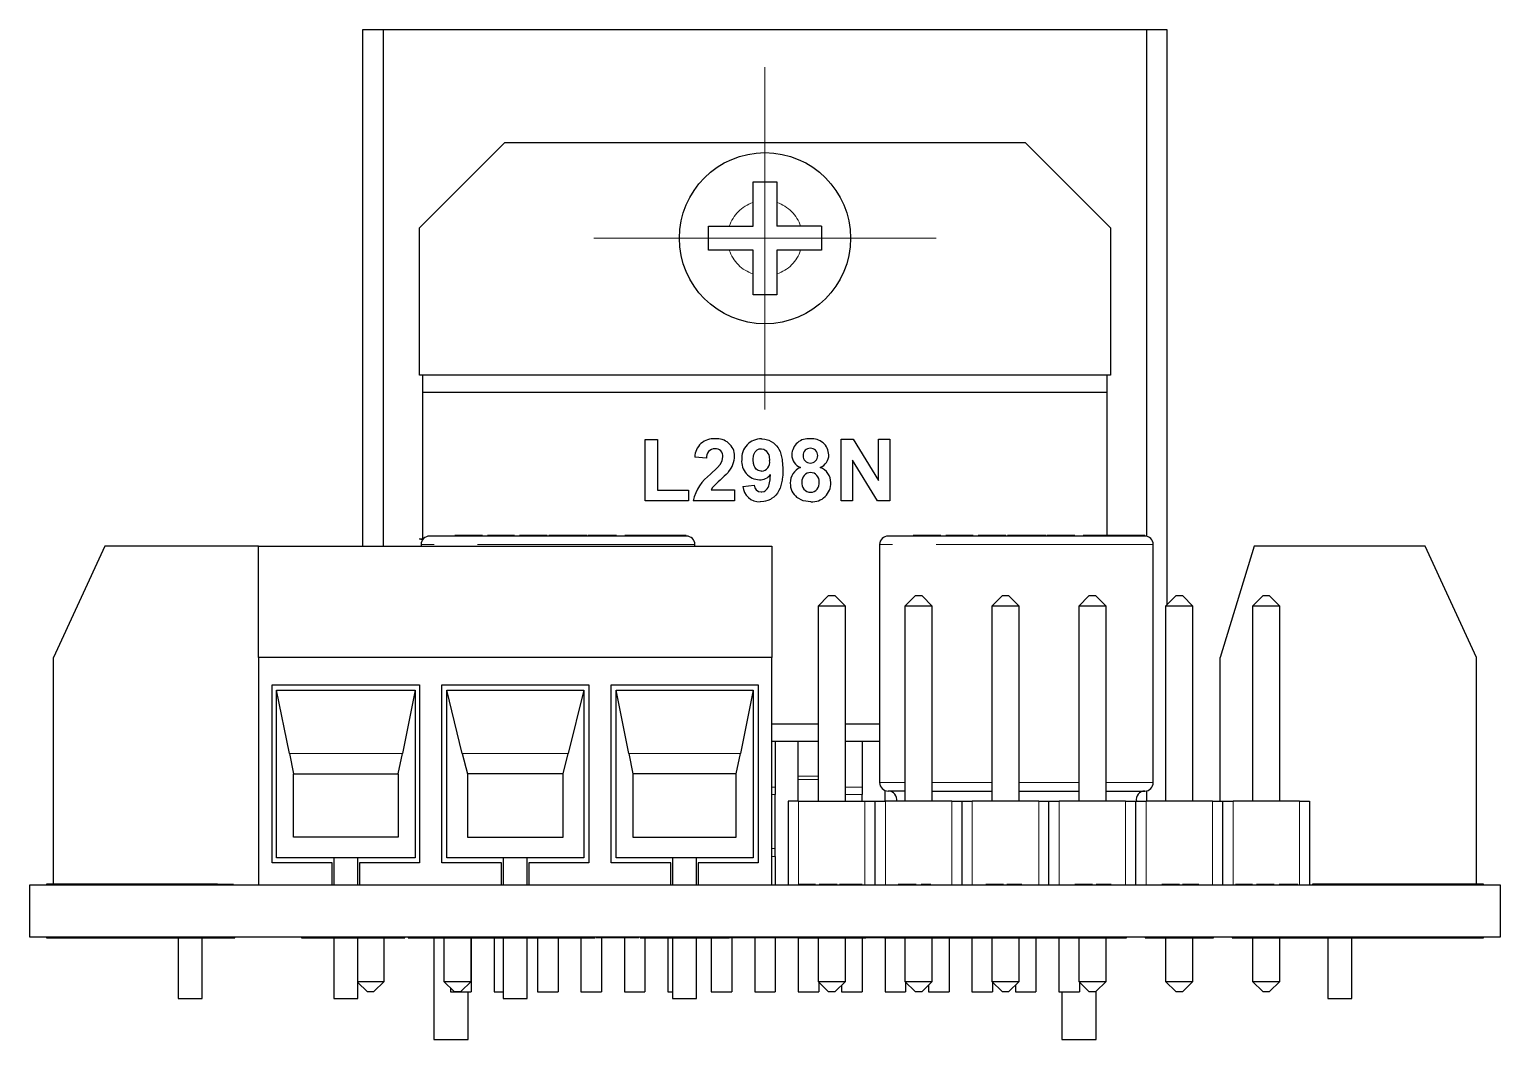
# Model space of a CAD drawing. Header units: millimetres. Extents: x 8.5 to 21.2, y 4.9 to 15.7.
# Drawn here: x 8.463 to 12.763, y 4.879 to 7.83 of the extents above; entities that cross this region are included whole.
import ezdxf

# ---------------------------------------------------------------- set-up
doc = ezdxf.new("R2010")
doc.units = ezdxf.units.MM
doc.linetypes.add('PHANTOM', pattern=[1.27, 0.635, -0.127, 0.127, -0.127, 0.127, -0.127])

# ---------------------------------------------------------------- blocks, each defined once
blk = doc.blocks.new('SW_CENTERMARKSYMBOL_0')
at = {"color": 0, "linetype": 'Continuous', "lineweight": 18}
for p, q in [((0, 0.25), (0, 0.5)), ((0, 0), (0, 0.25)), ((-0.25, 0), (-0.5, 0)), ((0, 0), (-0.25, 0)), ((0, 0), (0, -0.25)), ((0, 0), (0.25, 0)), ((0.25, 0), (0.5, 0)), ((0, -0.25), (0, -0.5))]:
    blk.add_line(p, q, dxfattribs=at)

msp = doc.modelspace()

# ---------------------------------------------------------------- linework, layer by layer
at = {"color": 7, "linetype": 'Continuous', "lineweight": 25}
for p, q in [((9.4379, 6.3201), (9.4379, 7.8301)), ((9.4379, 7.8301), (9.4979, 7.8301)), ((9.4979, 6.3201), (9.4979, 7.8301)), ((9.4979, 7.8301), (11.7279, 7.8301)), ((11.7279, 7.8301), (11.7279, 6.3496)), ((11.7279, 7.8301), (11.7879, 7.8301)), ((11.7879, 7.8301), (11.7879, 6.1491)), ((9.8529, 7.5001), (9.6029, 7.2501)), ((9.8529, 7.5001), (11.3729, 7.5001)), ((11.6229, 7.2501), (11.3729, 7.5001)), ((10.5779, 7.3851), (10.6479, 7.3851)), ((10.5779, 7.3244), (10.5779, 7.3851)), ((10.6479, 7.3851), (10.6479, 7.3244)), ((10.5779, 7.2551), (10.5779, 7.3244)), ((10.6479, 7.3244), (10.6479, 7.2551)), ((9.6029, 6.8201), (9.6029, 7.2501)), ((10.4479, 7.2551), (10.5086, 7.2551)), ((10.4479, 7.1851), (10.4479, 7.2551)), ((10.5086, 7.2551), (10.5779, 7.2551)), ((10.7172, 7.2551), (10.6479, 7.2551)), ((10.7779, 7.2551), (10.7172, 7.2551)), ((10.7779, 7.2551), (10.7779, 7.1851)), ((11.6229, 7.2501), (11.6229, 6.8201)), ((10.5086, 7.1851), (10.4479, 7.1851)), ((10.5779, 7.1851), (10.5086, 7.1851)), ((10.5779, 7.1158), (10.5779, 7.1851)), ((10.7172, 7.1851), (10.6479, 7.1851)), ((10.6479, 7.1851), (10.6479, 7.1158)), ((10.7779, 7.1851), (10.7172, 7.1851)), ((10.5779, 7.0551), (10.5779, 7.1158)), ((10.6479, 7.1158), (10.6479, 7.0551)), ((10.6479, 7.0551), (10.5779, 7.0551)), ((9.6129, 6.8201), (9.6029, 6.8201)), ((11.6129, 6.8201), (9.6129, 6.8201)), ((9.6129, 6.7701), (9.6129, 6.8201)), ((11.6129, 6.7701), (11.6129, 6.8201)), ((11.6229, 6.8201), (11.6129, 6.8201)), ((9.6129, 6.3415), (9.6129, 6.7701)), ((9.6129, 6.7701), (11.6129, 6.7701)), ((11.6129, 6.3521), (11.6129, 6.7701)), ((10.2627, 6.6318), (10.2991, 6.6318)), ((10.2627, 6.4533), (10.2627, 6.6318)), ((10.2991, 6.6318), (10.2991, 6.4837)), ((10.8351, 6.4533), (10.8351, 6.6333)), ((10.8351, 6.6333), (10.8703, 6.6333)), ((10.8703, 6.6333), (10.9443, 6.5126)), ((10.9443, 6.6333), (10.9779, 6.6333)), ((10.9443, 6.5126), (10.9443, 6.6333)), ((10.9779, 6.6333), (10.9779, 6.4533)), ((10.4419, 6.5772), (10.4074, 6.5806)), ((10.9415, 6.4533), (10.8687, 6.5714)), ((10.8687, 6.5714), (10.8687, 6.4533)), ((10.5482, 6.4951), (10.5815, 6.4988)), ((10.3895, 6.4533), (10.2627, 6.4533)), ((10.2991, 6.4837), (10.3895, 6.4837)), ((10.3895, 6.4837), (10.3895, 6.4533)), ((10.5242, 6.4533), (10.4033, 6.4533)), ((10.4557, 6.4854), (10.5242, 6.4854)), ((10.5242, 6.4854), (10.5242, 6.4533)), ((10.8687, 6.4533), (10.8351, 6.4533)), ((10.9779, 6.4533), (10.9415, 6.4533)), ((9.6129, 6.3376), (9.6029, 6.3415)), ((9.6029, 6.3415), (9.6129, 6.3415)), ((9.6079, 6.3251), (9.6079, 6.3201)), ((10.2029, 6.3501), (9.6329, 6.3501)), ((9.7868, 6.3521), (9.7062, 6.3521)), ((9.8408, 6.3521), (9.8014, 6.3521)), ((9.8811, 6.3521), (9.8408, 6.3521)), ((9.9353, 6.3521), (9.8957, 6.3521)), ((9.9679, 6.3521), (9.9353, 6.3521)), ((9.9765, 6.3521), (9.9679, 6.3521)), ((10.0244, 6.3521), (9.9815, 6.3521)), ((10.0504, 6.3521), (10.0244, 6.3521)), ((10.0933, 6.3521), (10.0504, 6.3521)), ((10.1205, 6.3521), (10.0963, 6.3521)), ((10.1707, 6.3521), (10.1205, 6.3521)), ((10.1787, 6.3521), (10.1707, 6.3521)), ((10.2029, 6.3521), (10.2029, 6.3501)), ((10.3829, 6.3521), (10.2029, 6.3521)), ((10.3829, 6.3501), (10.2029, 6.3501)), ((10.3829, 6.3501), (10.3829, 6.3521)), ((10.4079, 6.3201), (10.4079, 6.3251)), ((10.9479, 6.3251), (10.9479, 5.6301)), ((11.5429, 6.3501), (10.9729, 6.3501)), ((11.1268, 6.3521), (11.0462, 6.3521)), ((11.1808, 6.3521), (11.1414, 6.3521)), ((11.2211, 6.3521), (11.1808, 6.3521)), ((11.2753, 6.3521), (11.2357, 6.3521)), ((11.3079, 6.3521), (11.2753, 6.3521)), ((11.3165, 6.3521), (11.3079, 6.3521)), ((11.3644, 6.3521), (11.3215, 6.3521)), ((11.3904, 6.3521), (11.3644, 6.3521)), ((11.4333, 6.3521), (11.3904, 6.3521)), ((11.4605, 6.3521), (11.4363, 6.3521)), ((11.5107, 6.3521), (11.4605, 6.3521)), ((11.5187, 6.3521), (11.5107, 6.3521)), ((11.5429, 6.3521), (11.5429, 6.3501)), ((11.7229, 6.3521), (11.5429, 6.3521)), ((11.7229, 6.3501), (11.5429, 6.3501)), ((11.7229, 6.3501), (11.7229, 6.3521)), ((11.7479, 5.6301), (11.7479, 6.3251)), ((8.6829, 6.3201), (8.5329, 5.9951)), ((9.1329, 6.3201), (8.6829, 6.3201)), ((9.1329, 5.9951), (9.1329, 6.3201)), ((9.1329, 6.3201), (10.6329, 6.3201)), ((10.6329, 6.3201), (10.6329, 5.9951)), ((12.0429, 6.3201), (11.9429, 5.9951)), ((12.5429, 6.3201), (12.0429, 6.3201)), ((12.6929, 5.9951), (12.5429, 6.3201)), ((10.7979, 6.1751), (10.7679, 6.1451)), ((10.8179, 6.1751), (10.7979, 6.1751)), ((10.8479, 6.1451), (10.8179, 6.1751)), ((11.0519, 6.1751), (11.0219, 6.1451)), ((11.0719, 6.1751), (11.0519, 6.1751)), ((11.1019, 6.1451), (11.0719, 6.1751)), ((11.3059, 6.1751), (11.2759, 6.1451)), ((11.3259, 6.1751), (11.3059, 6.1751)), ((11.3559, 6.1451), (11.3259, 6.1751)), ((11.5599, 6.1751), (11.5299, 6.1451)), ((11.5799, 6.1751), (11.5599, 6.1751)), ((11.6099, 6.1451), (11.5799, 6.1751)), ((11.8139, 6.1751), (11.7839, 6.1451)), ((11.8339, 6.1751), (11.8139, 6.1751)), ((11.8639, 6.1451), (11.8339, 6.1751)), ((12.0679, 6.1751), (12.0379, 6.1451)), ((12.0879, 6.1751), (12.0679, 6.1751)), ((12.1179, 6.1451), (12.0879, 6.1751)), ((10.7679, 6.1451), (10.7679, 5.5751)), ((10.8479, 6.1451), (10.7679, 6.1451)), ((10.8479, 5.5751), (10.8479, 6.1451)), ((11.0219, 6.1451), (11.0219, 5.5751)), ((11.1019, 6.1451), (11.0219, 6.1451)), ((11.1019, 5.5751), (11.1019, 6.1451)), ((11.2759, 6.1451), (11.2759, 5.5751)), ((11.3559, 6.1451), (11.2759, 6.1451)), ((11.3559, 5.5751), (11.3559, 6.1451)), ((11.5299, 6.1451), (11.5299, 5.5751)), ((11.6099, 6.1451), (11.5299, 6.1451)), ((11.6099, 5.5751), (11.6099, 6.1451)), ((11.7839, 6.1451), (11.7839, 5.5751)), ((11.8639, 6.1451), (11.7839, 6.1451)), ((11.8639, 5.5751), (11.8639, 6.1451)), ((12.0379, 6.1451), (12.0379, 5.5751)), ((12.1179, 6.1451), (12.0379, 6.1451)), ((12.1179, 5.5751), (12.1179, 6.1451)), ((8.5329, 5.3331), (8.5329, 5.9951)), ((9.1329, 5.9951), (9.1329, 5.3301)), ((10.6329, 5.9951), (9.1329, 5.9951)), ((10.6329, 5.3301), (10.6329, 5.9951)), ((11.9429, 5.5751), (11.9429, 5.9951)), ((12.6929, 5.3331), (12.6929, 5.9951)), ((9.1729, 5.9151), (9.6029, 5.9151)), ((9.1729, 5.3951), (9.1729, 5.9151)), ((9.2228, 5.7151), (9.1853, 5.9001)), ((9.1853, 5.9001), (9.5905, 5.9001)), ((9.1853, 5.4101), (9.1853, 5.9001)), ((9.5905, 5.9001), (9.553, 5.7151)), ((9.5905, 5.9001), (9.5905, 5.4101)), ((9.6029, 5.9151), (9.6029, 5.3951)), ((9.6679, 5.9151), (10.0979, 5.9151)), ((9.6679, 5.3951), (9.6679, 5.9151)), ((9.7282, 5.7151), (9.6829, 5.9001)), ((9.6829, 5.9001), (10.0829, 5.9001)), ((9.6829, 5.4101), (9.6829, 5.9001)), ((10.0829, 5.9001), (10.0376, 5.7151)), ((10.0829, 5.9001), (10.0829, 5.4101)), ((10.0979, 5.9151), (10.0979, 5.3951)), ((10.1629, 5.9151), (10.5929, 5.9151)), ((10.1629, 5.3951), (10.1629, 5.9151)), ((10.2149, 5.7151), (10.1779, 5.9001)), ((10.1779, 5.9001), (10.5779, 5.9001)), ((10.1779, 5.4101), (10.1779, 5.9001)), ((10.5779, 5.9001), (10.5409, 5.7151)), ((10.5779, 5.9001), (10.5779, 5.4101)), ((10.5929, 5.9151), (10.5929, 5.3951)), ((10.7679, 5.8001), (10.6329, 5.8001)), ((10.9479, 5.8001), (10.8479, 5.8001)), ((10.6429, 5.7501), (10.6329, 5.7501)), ((10.7099, 5.7501), (10.6429, 5.7501)), ((10.6429, 5.7501), (10.6429, 5.6164)), ((10.7679, 5.7501), (10.7099, 5.7501)), ((10.7099, 5.6485), (10.7099, 5.7501)), ((10.8969, 5.7501), (10.8479, 5.7501)), ((10.9479, 5.7501), (10.8969, 5.7501)), ((10.8969, 5.7501), (10.8969, 5.6164)), ((9.2228, 5.7151), (9.2349, 5.6551)), ((9.5409, 5.6551), (9.553, 5.7151)), ((9.7282, 5.7151), (9.7429, 5.6551)), ((10.0229, 5.6551), (10.0376, 5.7151)), ((10.2149, 5.7151), (10.2269, 5.6551)), ((10.5289, 5.6551), (10.5409, 5.7151)), ((9.2349, 5.6551), (9.5409, 5.6551)), ((9.2349, 5.4701), (9.2349, 5.6551)), ((9.5409, 5.6551), (9.5409, 5.4701)), ((10.0229, 5.6551), (9.7429, 5.6551)), ((9.7429, 5.6551), (9.7429, 5.4701)), ((10.0229, 5.4701), (10.0229, 5.6551)), ((10.5289, 5.6551), (10.2269, 5.6551)), ((10.2269, 5.6551), (10.2269, 5.4701)), ((10.5289, 5.4701), (10.5289, 5.6551)), ((10.7099, 5.6393), (10.7099, 5.6485)), ((10.7099, 5.5751), (10.7099, 5.6393)), ((10.6429, 5.6164), (10.6429, 5.5946)), ((10.6429, 5.437), (10.6429, 5.5946)), ((10.8969, 5.6164), (10.8969, 5.5946)), ((10.8969, 5.5751), (10.8969, 5.5946)), ((10.9639, 5.5751), (10.9639, 5.6068)), ((11.0219, 5.6051), (10.9729, 5.6051)), ((11.1019, 5.6051), (11.2779, 5.6051)), ((11.3559, 5.6051), (11.5319, 5.6051)), ((11.6099, 5.6051), (11.7229, 5.6051)), ((11.7279, 5.6056), (11.7279, 5.5751)), ((10.6809, 5.5751), (10.6809, 5.3301)), ((10.7109, 5.5751), (10.6809, 5.5751)), ((10.7109, 5.5751), (10.9049, 5.5751)), ((10.9049, 5.5751), (10.9349, 5.5751)), ((10.9349, 5.3301), (10.9349, 5.5751)), ((10.9349, 5.5751), (10.9649, 5.5751)), ((11.1589, 5.5751), (10.9649, 5.5751)), ((11.1589, 5.5751), (11.1889, 5.5751)), ((11.1889, 5.3301), (11.1889, 5.5751)), ((11.1889, 5.5751), (11.2189, 5.5751)), ((11.4129, 5.5751), (11.2189, 5.5751)), ((11.4129, 5.5751), (11.4429, 5.5751)), ((11.4429, 5.3301), (11.4429, 5.5751)), ((11.4429, 5.5751), (11.4729, 5.5751)), ((11.6669, 5.5751), (11.4729, 5.5751)), ((11.6669, 5.5751), (11.6969, 5.5751)), ((11.6969, 5.3301), (11.6969, 5.5751)), ((11.6969, 5.5751), (11.7269, 5.5751)), ((11.9209, 5.5751), (11.7269, 5.5751)), ((11.9209, 5.5751), (11.9509, 5.5751)), ((11.9509, 5.3301), (11.9509, 5.5751)), ((11.9509, 5.5751), (11.9809, 5.5751)), ((12.1749, 5.5751), (11.9809, 5.5751)), ((12.1749, 5.5751), (12.2049, 5.5751)), ((12.2049, 5.5751), (12.2049, 5.3301)), ((9.5409, 5.4701), (9.2349, 5.4701)), ((9.7429, 5.4701), (10.0229, 5.4701)), ((10.2269, 5.4701), (10.5289, 5.4701)), ((10.6429, 5.414), (10.6429, 5.437)), ((9.3479, 5.3951), (9.1729, 5.3951)), ((9.5905, 5.4101), (9.1853, 5.4101)), ((9.3479, 5.3301), (9.3479, 5.3951)), ((9.3529, 5.4101), (9.3529, 5.3301)), ((9.4229, 5.3301), (9.4229, 5.4101)), ((9.4279, 5.3951), (9.4279, 5.3301)), ((9.6029, 5.3951), (9.4279, 5.3951)), ((9.8429, 5.3951), (9.6679, 5.3951)), ((10.0829, 5.4101), (9.6829, 5.4101)), ((9.8429, 5.3301), (9.8429, 5.3951)), ((9.8479, 5.4101), (9.8479, 5.3301)), ((9.9179, 5.3301), (9.9179, 5.4101)), ((9.9229, 5.3951), (9.9229, 5.3301)), ((10.0979, 5.3951), (9.9229, 5.3951)), ((10.3379, 5.3951), (10.1629, 5.3951)), ((10.5779, 5.4101), (10.1779, 5.4101)), ((10.3379, 5.3301), (10.3379, 5.3951)), ((10.3429, 5.4101), (10.3429, 5.3301)), ((10.4129, 5.3301), (10.4129, 5.4101)), ((10.4179, 5.3951), (10.4179, 5.3301)), ((10.5929, 5.3951), (10.4179, 5.3951)), ((10.6429, 5.414), (10.6429, 5.3301)), ((8.5129, 5.3331), (8.5129, 5.3301)), ((9.0129, 5.3331), (8.5129, 5.3331)), ((9.0129, 5.3301), (9.0129, 5.3331)), ((9.059, 5.3321), (9.0129, 5.3321)), ((9.059, 5.3321), (9.059, 5.3301)), ((10.7104, 5.3301), (10.7104, 5.3321)), ((10.7603, 5.3321), (10.7104, 5.3321)), ((10.7603, 5.3301), (10.7603, 5.3321)), ((10.7716, 5.3301), (10.7716, 5.3321)), ((10.784, 5.3321), (10.7716, 5.3321)), ((10.8103, 5.3321), (10.784, 5.3321)), ((10.784, 5.3301), (10.784, 5.3321)), ((10.8103, 5.3301), (10.8103, 5.3321)), ((10.8237, 5.3321), (10.8103, 5.3321)), ((10.8237, 5.3301), (10.8237, 5.3321)), ((10.831, 5.3301), (10.831, 5.3321)), ((10.8451, 5.3321), (10.831, 5.3321)), ((10.8451, 5.3301), (10.8451, 5.3321)), ((10.8505, 5.3321), (10.8451, 5.3321)), ((10.8505, 5.3301), (10.8505, 5.3321)), ((10.8767, 5.3321), (10.8505, 5.3321)), ((10.8767, 5.3301), (10.8767, 5.3321)), ((10.8824, 5.3321), (10.8767, 5.3321)), ((10.8824, 5.3321), (10.8824, 5.3301)), ((10.8968, 5.3321), (10.8824, 5.3321)), ((10.8968, 5.3301), (10.8968, 5.3321)), ((11.0024, 5.3301), (11.0024, 5.3321)), ((11.0148, 5.3321), (11.0024, 5.3321)), ((11.0412, 5.3321), (11.0148, 5.3321)), ((11.0148, 5.3301), (11.0148, 5.3321)), ((11.0412, 5.3301), (11.0412, 5.3321)), ((11.0545, 5.3321), (11.0412, 5.3321)), ((11.0545, 5.3301), (11.0545, 5.3321)), ((11.069, 5.3301), (11.069, 5.3321)), ((11.0853, 5.3321), (11.069, 5.3321)), ((11.0853, 5.3321), (11.0853, 5.3301)), ((11.0978, 5.3321), (11.0853, 5.3321)), ((11.0978, 5.3301), (11.0978, 5.3321)), ((11.2582, 5.3301), (11.2582, 5.3321)), ((11.2705, 5.3321), (11.2582, 5.3321)), ((11.2969, 5.3321), (11.2705, 5.3321)), ((11.2705, 5.3301), (11.2705, 5.3321)), ((11.2969, 5.3301), (11.2969, 5.3321)), ((11.3103, 5.3321), (11.2969, 5.3321)), ((11.3103, 5.3301), (11.3103, 5.3321)), ((11.3199, 5.3301), (11.3199, 5.3321)), ((11.3639, 5.3321), (11.3199, 5.3321)), ((11.3639, 5.3321), (11.3639, 5.3301)), ((11.5184, 5.3301), (11.5184, 5.3321)), ((11.5308, 5.3321), (11.5184, 5.3321)), ((11.5572, 5.3321), (11.5308, 5.3321)), ((11.5308, 5.3301), (11.5308, 5.3321)), ((11.5572, 5.3301), (11.5572, 5.3321)), ((11.5705, 5.3321), (11.5572, 5.3321)), ((11.5705, 5.3301), (11.5705, 5.3321)), ((11.5812, 5.3301), (11.5812, 5.3321)), ((11.6028, 5.3321), (11.5812, 5.3321)), ((11.6249, 5.3321), (11.6028, 5.3321)), ((11.6249, 5.3301), (11.6249, 5.3321)), ((11.7724, 5.3301), (11.7724, 5.3321)), ((11.7848, 5.3321), (11.7724, 5.3321)), ((11.8112, 5.3321), (11.7848, 5.3321)), ((11.7848, 5.3301), (11.7848, 5.3321)), ((11.8112, 5.3301), (11.8112, 5.3321)), ((11.8245, 5.3321), (11.8112, 5.3321)), ((11.8245, 5.3301), (11.8245, 5.3321)), ((11.8335, 5.3301), (11.8335, 5.3321)), ((11.8604, 5.3321), (11.8335, 5.3321)), ((11.8604, 5.3301), (11.8604, 5.3321)), ((11.8725, 5.3321), (11.8604, 5.3321)), ((11.8725, 5.3301), (11.8725, 5.3321)), ((11.8806, 5.3321), (11.8725, 5.3321)), ((11.8806, 5.3301), (11.8806, 5.3321)), ((11.9882, 5.3301), (11.9882, 5.3321)), ((12.0381, 5.3321), (11.9882, 5.3321)), ((12.0381, 5.3301), (12.0381, 5.3321)), ((12.0494, 5.3301), (12.0494, 5.3321)), ((12.0617, 5.3321), (12.0494, 5.3321)), ((12.0881, 5.3321), (12.0617, 5.3321)), ((12.0617, 5.3301), (12.0617, 5.3321)), ((12.0881, 5.3301), (12.0881, 5.3321)), ((12.1015, 5.3321), (12.0881, 5.3321)), ((12.1015, 5.3301), (12.1015, 5.3321)), ((12.1154, 5.3301), (12.1154, 5.3321)), ((12.1377, 5.3321), (12.1154, 5.3321)), ((12.1562, 5.3321), (12.1377, 5.3321)), ((12.1704, 5.3321), (12.1562, 5.3321)), ((12.1704, 5.3301), (12.1704, 5.3321)), ((12.2065, 5.3301), (12.2065, 5.3321)), ((12.2129, 5.3331), (12.2129, 5.3301)), ((12.7129, 5.3331), (12.2129, 5.3331)), ((12.7129, 5.3301), (12.7129, 5.3331)), ((8.4629, 5.3301), (8.4629, 5.1791)), ((12.7629, 5.3301), (8.4629, 5.3301)), ((12.7629, 5.1791), (12.7629, 5.3301)), ((8.4629, 5.1791), (12.7629, 5.1791)), ((8.5129, 5.1791), (8.5129, 5.1761)), ((8.5129, 5.1761), (9.0129, 5.1761)), ((8.8979, 5.1761), (8.8979, 4.9991)), ((8.9679, 4.9991), (8.9679, 5.1761)), ((9.0129, 5.1761), (9.0129, 5.1791)), ((9.0129, 5.1761), (9.0629, 5.1761)), ((9.0629, 5.1761), (9.0629, 5.1791)), ((9.2579, 5.1791), (9.2579, 5.1761)), ((9.2579, 5.1761), (9.5179, 5.1761)), ((9.3529, 5.1761), (9.3529, 4.9991)), ((9.4229, 4.9991), (9.4229, 5.1761)), ((9.4999, 5.0491), (9.4999, 5.1761)), ((9.5179, 5.1761), (9.5179, 5.1791)), ((9.5179, 5.1761), (9.5599, 5.1761)), ((9.5599, 5.1761), (9.5599, 5.1791)), ((9.5704, 5.1791), (9.5704, 5.1761)), ((9.5704, 5.1761), (9.6139, 5.1761)), ((9.6139, 5.1791), (9.6139, 5.1761)), ((9.6139, 5.1761), (9.7539, 5.1761)), ((9.6454, 5.1761), (9.6454, 4.8791)), ((9.6739, 5.1761), (9.6739, 5.0491)), ((9.7529, 5.1791), (9.7529, 5.1761)), ((9.7529, 5.1761), (10.0129, 5.1761)), ((9.7539, 5.0491), (9.7539, 5.1761)), ((9.7539, 5.1761), (9.7539, 5.019)), ((9.8209, 5.1761), (9.8209, 5.019)), ((9.8479, 5.1761), (9.8479, 4.9991)), ((9.9179, 4.9991), (9.9179, 5.1761)), ((9.9479, 5.1761), (9.9479, 5.019)), ((10.0079, 5.1761), (10.0079, 5.019)), ((10.0129, 5.1761), (10.0129, 5.1791)), ((10.0129, 5.1771), (10.0352, 5.1771)), ((10.0129, 5.1761), (10.0779, 5.1761)), ((10.0352, 5.1771), (10.0352, 5.1791)), ((10.0749, 5.1761), (10.0749, 5.019)), ((10.0779, 5.1761), (10.0779, 5.1791)), ((10.0779, 5.1761), (10.1167, 5.1761)), ((10.1194, 5.1771), (10.1194, 5.1791)), ((10.1194, 5.1771), (10.2446, 5.1771)), ((10.1349, 5.1761), (10.1349, 5.019)), ((10.2019, 5.1761), (10.2019, 5.019)), ((10.2479, 5.1791), (10.2479, 5.1761)), ((10.2479, 5.1761), (10.5079, 5.1761)), ((10.2619, 5.1761), (10.2619, 5.019)), ((10.3289, 5.1761), (10.3289, 5.019)), ((10.3429, 5.1761), (10.3429, 4.9991)), ((10.4129, 4.9991), (10.4129, 5.1761)), ((10.4559, 5.1761), (10.4559, 5.019)), ((10.5079, 5.1761), (10.5079, 5.1791)), ((10.5079, 5.1771), (10.6868, 5.1771)), ((10.5159, 5.1761), (10.5159, 5.019)), ((10.5829, 5.1761), (10.5829, 5.019)), ((10.6429, 5.1761), (10.6429, 5.019)), ((10.6868, 5.1771), (10.7059, 5.1771)), ((10.7079, 5.1791), (10.7079, 5.1761)), ((10.7079, 5.1761), (10.9079, 5.1761)), ((10.7099, 5.1761), (10.7099, 5.019)), ((10.7679, 5.1761), (10.7679, 5.0491)), ((10.8479, 5.0491), (10.8479, 5.1761)), ((10.8969, 5.1761), (10.8969, 5.019)), ((10.9079, 5.1761), (10.9079, 5.1791)), ((10.9079, 5.1771), (10.9619, 5.1771)), ((10.9619, 5.1791), (10.9619, 5.1761)), ((10.9619, 5.1761), (11.1619, 5.1761)), ((10.9639, 5.1761), (10.9639, 5.019)), ((11.0219, 5.1761), (11.0219, 5.0491)), ((11.1019, 5.0491), (11.1019, 5.1761)), ((11.1509, 5.1761), (11.1509, 5.019)), ((11.1619, 5.1761), (11.1619, 5.1791)), ((11.1619, 5.1771), (11.2159, 5.1771)), ((11.1619, 5.1761), (11.2159, 5.1761)), ((11.2159, 5.1791), (11.2159, 5.1761)), ((11.2159, 5.1761), (11.4159, 5.1761)), ((11.2179, 5.1761), (11.2179, 5.019)), ((11.2759, 5.1761), (11.2759, 5.0491)), ((11.3559, 5.0491), (11.3559, 5.1761)), ((11.4049, 5.1761), (11.4049, 5.019)), ((11.4159, 5.1761), (11.4159, 5.1791)), ((11.4159, 5.1771), (11.4699, 5.1771)), ((11.4159, 5.1761), (11.4699, 5.1761)), ((11.4699, 5.1791), (11.4699, 5.1761)), ((11.4699, 5.1761), (11.6699, 5.1761)), ((11.4719, 5.1761), (11.4719, 5.019)), ((11.5299, 5.1761), (11.5299, 5.0491)), ((11.6099, 5.0491), (11.6099, 5.1761)), ((11.6699, 5.1761), (11.6699, 5.1791)), ((11.7239, 5.1791), (11.7239, 5.1761)), ((11.7239, 5.1761), (11.9239, 5.1761)), ((11.7839, 5.1761), (11.7839, 5.0491)), ((11.8639, 5.0491), (11.8639, 5.1761)), ((11.9239, 5.1761), (11.9239, 5.1791)), ((11.9779, 5.1791), (11.9779, 5.1761)), ((11.9779, 5.1761), (12.1779, 5.1761)), ((12.0379, 5.1761), (12.0379, 5.0491)), ((12.1179, 5.0491), (12.1179, 5.1761)), ((12.1779, 5.1761), (12.1779, 5.1791)), ((12.1779, 5.1761), (12.2129, 5.1761)), ((12.2129, 5.1791), (12.2129, 5.1761)), ((12.2129, 5.1761), (12.7129, 5.1761)), ((12.2579, 5.1761), (12.2579, 4.9991)), ((12.3279, 4.9991), (12.3279, 5.1761)), ((12.7129, 5.1761), (12.7129, 5.1791)), ((9.4229, 5.0491), (9.4999, 5.0491)), ((9.4229, 5.0461), (9.4499, 5.0191)), ((9.4699, 5.0191), (9.4999, 5.0491)), ((9.6739, 5.0491), (9.7039, 5.0191)), ((9.6739, 5.0491), (9.7539, 5.0491)), ((9.7239, 5.0191), (9.7539, 5.0491)), ((10.7679, 5.0491), (10.7979, 5.0191)), ((10.7679, 5.0491), (10.8479, 5.0491)), ((10.7699, 5.0471), (10.7699, 5.019)), ((10.8179, 5.0191), (10.8479, 5.0491)), ((10.8369, 5.0381), (10.8369, 5.019)), ((11.0219, 5.0491), (11.0519, 5.0191)), ((11.0219, 5.0491), (11.1019, 5.0491)), ((11.0239, 5.0471), (11.0239, 5.019)), ((11.0719, 5.0191), (11.1019, 5.0491)), ((11.0909, 5.0381), (11.0909, 5.019)), ((11.2759, 5.0491), (11.3059, 5.0191)), ((11.2759, 5.0491), (11.3559, 5.0491)), ((11.2779, 5.0471), (11.2779, 5.019)), ((11.3259, 5.0191), (11.3559, 5.0491)), ((11.3449, 5.0381), (11.3449, 5.019)), ((11.5299, 5.0491), (11.5599, 5.0191)), ((11.5299, 5.0491), (11.6099, 5.0491)), ((11.5319, 5.0471), (11.5319, 5.019)), ((11.5799, 5.0191), (11.6099, 5.0491)), ((11.7839, 5.0491), (11.8139, 5.0191)), ((11.7839, 5.0491), (11.8639, 5.0491)), ((11.8339, 5.0191), (11.8639, 5.0491)), ((12.0379, 5.0491), (12.0679, 5.0191)), ((12.0379, 5.0491), (12.1179, 5.0491)), ((12.0879, 5.0191), (12.1179, 5.0491)), ((8.8979, 4.9991), (8.9679, 4.9991)), ((9.3529, 4.9991), (9.4229, 4.9991)), ((9.4499, 5.0191), (9.4699, 5.0191)), ((9.6939, 5.0291), (9.6939, 5.019)), ((9.6939, 5.019), (9.7539, 5.019)), ((9.7039, 5.0191), (9.7239, 5.0191)), ((9.7454, 4.8791), (9.7454, 5.019)), ((9.8209, 5.019), (9.8479, 5.019)), ((9.8479, 4.9991), (9.9179, 4.9991)), ((9.9479, 5.019), (10.0079, 5.019)), ((10.0749, 5.019), (10.1349, 5.019)), ((10.2019, 5.019), (10.2619, 5.019)), ((10.3289, 5.019), (10.3429, 5.019)), ((10.3429, 4.9991), (10.4129, 4.9991)), ((10.4559, 5.019), (10.5159, 5.019)), ((10.5829, 5.019), (10.6429, 5.019)), ((10.7099, 5.019), (10.7699, 5.019)), ((10.7979, 5.0191), (10.8179, 5.0191)), ((10.8369, 5.019), (10.8969, 5.019)), ((10.9639, 5.019), (11.0239, 5.019)), ((11.0519, 5.0191), (11.0719, 5.0191)), ((11.0909, 5.019), (11.1509, 5.019)), ((11.2179, 5.019), (11.2779, 5.019)), ((11.3059, 5.0191), (11.3259, 5.0191)), ((11.3449, 5.019), (11.4049, 5.019)), ((11.4719, 5.019), (11.5319, 5.019)), ((11.4804, 5.019), (11.4804, 4.8791)), ((11.5599, 5.0191), (11.5799, 5.0191)), ((11.5804, 4.8791), (11.5804, 5.0196)), ((11.8139, 5.0191), (11.8339, 5.0191)), ((12.0679, 5.0191), (12.0879, 5.0191)), ((12.2579, 4.9991), (12.3279, 4.9991)), ((9.6454, 4.8791), (9.7454, 4.8791)), ((11.4804, 4.8791), (11.5804, 4.8791))]:
    msp.add_line(p, q, dxfattribs=at)
at = {"color": 8, "linetype": 'PHANTOM', "lineweight": 18}
for p, q in [((10.4079, 6.3251), (9.6079, 6.3251)), ((11.7479, 6.3251), (10.9479, 6.3251)), ((9.2228, 5.7151), (9.553, 5.7151)), ((10.0376, 5.7151), (9.7282, 5.7151)), ((10.5409, 5.7151), (10.2149, 5.7151)), ((10.7099, 5.6485), (10.7679, 5.6485)), ((10.7679, 5.6393), (10.7099, 5.6393)), ((10.6329, 5.6164), (10.6429, 5.6164)), ((10.6429, 5.5946), (10.6329, 5.5946)), ((10.8479, 5.6164), (10.8969, 5.6164)), ((10.8969, 5.5946), (10.8479, 5.5946)), ((11.0219, 5.6301), (10.9479, 5.6301)), ((11.2759, 5.6301), (11.1019, 5.6301)), ((11.5299, 5.6301), (11.3559, 5.6301)), ((11.7479, 5.6301), (11.6099, 5.6301)), ((10.7109, 5.3321), (10.7109, 5.5751)), ((10.9049, 5.5751), (10.9049, 5.3301)), ((10.9649, 5.5751), (10.9649, 5.3301)), ((11.1589, 5.3301), (11.1589, 5.5751)), ((11.2189, 5.5751), (11.2189, 5.3301)), ((11.4129, 5.3301), (11.4129, 5.5751)), ((11.4729, 5.5751), (11.4729, 5.3301)), ((11.6669, 5.3301), (11.6669, 5.5751)), ((11.7269, 5.5751), (11.7269, 5.3301)), ((11.9209, 5.3301), (11.9209, 5.5751)), ((11.9809, 5.5751), (11.9809, 5.3301)), ((12.1749, 5.3301), (12.1749, 5.5751)), ((10.6329, 5.437), (10.6429, 5.437)), ((10.6429, 5.414), (10.6329, 5.414)), ((11.6028, 5.3301), (11.6028, 5.3321)), ((12.1377, 5.3301), (12.1377, 5.3321)), ((12.1562, 5.3301), (12.1562, 5.3321)), ((10.6868, 5.1771), (10.6868, 5.1791))]:
    msp.add_line(p, q, dxfattribs=at)
at = {"color": 7, "linetype": 'Continuous', "lineweight": 25, "flags": 128}
for points in [[(10.6025, 6.634), (10.6045, 6.6339), (10.6125, 6.6332), (10.6203, 6.6314), (10.6241, 6.6301), (10.6313, 6.6266), (10.638, 6.6221), (10.641, 6.6195), (10.6466, 6.6137), (10.6514, 6.6073), (10.6534, 6.6038), (10.6568, 6.5966), (10.6594, 6.589), (10.6614, 6.5813), (10.6629, 6.5734), (10.6634, 6.5694), (10.6643, 6.5615), (10.6645, 6.5575), (10.6649, 6.5503), (10.665, 6.5431)], [(10.4825, 6.5603), (10.4878, 6.5709), (10.4896, 6.5814)], [(10.5787, 6.5732), (10.5787, 6.5752), (10.5793, 6.5832), (10.5804, 6.5884), (10.5837, 6.596), (10.5896, 6.602), (10.5962, 6.6048), (10.6009, 6.6053)], [(10.6009, 6.6053), (10.6029, 6.6052), (10.6094, 6.6035), (10.6123, 6.6018), (10.6159, 6.599), (10.6216, 6.5916), (10.6237, 6.5871), (10.6251, 6.5823), (10.6263, 6.5703)], [(10.454, 6.5308), (10.4728, 6.549), (10.4825, 6.5603)], [(10.5061, 6.5378), (10.5048, 6.5362), (10.4994, 6.5303), (10.4938, 6.5246), (10.488, 6.5191), (10.4851, 6.5164), (10.4821, 6.5137), (10.4763, 6.5083), (10.4705, 6.5028), (10.4676, 6.5), (10.4648, 6.4971), (10.4599, 6.4916), (10.4557, 6.4854)], [(10.6027, 6.5396), (10.6007, 6.5397), (10.5934, 6.5415), (10.5902, 6.5433), (10.5874, 6.5457), (10.5829, 6.5516), (10.5813, 6.5552), (10.5796, 6.5617), (10.5787, 6.5732)], [(10.665, 6.5431), (10.665, 6.5411), (10.6648, 6.5331), (10.6646, 6.5292), (10.6639, 6.5212), (10.6635, 6.5172), (10.6629, 6.5132), (10.6615, 6.5054), (10.6595, 6.4976), (10.657, 6.49), (10.6537, 6.4827), (10.6496, 6.4758), (10.6446, 6.4696), (10.6388, 6.464), (10.6323, 6.4593), (10.6289, 6.4572), (10.6216, 6.4539), (10.6139, 6.4517), (10.6099, 6.451), (10.599, 6.4501)], [(10.6016, 6.4788), (10.6036, 6.4789), (10.6103, 6.4807), (10.6133, 6.4823), (10.6196, 6.4884), (10.622, 6.4923), (10.6238, 6.4965), (10.6252, 6.5009), (10.6262, 6.5053), (10.6278, 6.5142), (10.6284, 6.5187), (10.6293, 6.5294)], [(10.747, 6.4501), (10.7245, 6.4534), (10.7061, 6.463)]]:
    msp.add_lwpolyline(points, dxfattribs=at)
at = {"color": 7, "linetype": 'Continuous', "lineweight": 25}
msp.add_circle((10.6129, 7.2201), 0.25, dxfattribs=at)
at = {"color": 8, "linetype": 'PHANTOM', "lineweight": 18}
for centre, start, end in [((10.6127, 7.2203), 108.4745, 161.5255), ((10.6131, 7.2203), 18.4745, 71.5255), ((10.6127, 7.2199), 198.4745, 251.5255), ((10.6131, 7.2199), 288.4745, 341.5255)]:
    msp.add_arc(centre, 0.1097, start, end, dxfattribs=at)
at = {"color": 7, "linetype": 'Continuous', "lineweight": 25}
for centre, radius, start, end in [((10.4624, 6.5792), 0.055, 85.0529, 178.5566), ((10.4727, 6.5828), 0.0515, 1.2245, 96.2478), ((10.6016, 6.577), 0.0569, 89.0348, 183.8824), ((10.7391, 6.5865), 0.0479, 82.5433, 178.7072), ((10.7507, 6.5855), 0.0488, 2.4512, 96.2984), ((10.4668, 6.5802), 0.0251, 91.0799, 186.985), ((10.4674, 6.583), 0.0223, 355.9647, 92.7029), ((10.4523, 6.5855), 0.0719, 318.4084, 358.6961), ((10.7304, 6.5871), 0.0391, 179.2318, 249.6955), ((10.7448, 6.5857), 0.0208, 87.2344, 181.6742), ((10.7446, 6.5839), 0.0206, 176.7049, 272.2038), ((10.7462, 6.5841), 0.0208, 267.5657, 3.155), ((10.7465, 6.586), 0.0205, 357.952, 92.048), ((10.7598, 6.5872), 0.0396, 291.9137, 0.6087), ((10.5989, 6.5686), 0.0543, 175.1858, 267.7321), ((10.6005, 6.5657), 0.0262, 274.7448, 10.2169), ((10.7345, 6.5061), 0.0477, 111.7129, 181.6247), ((10.7589, 6.5069), 0.0462, 359.1773, 70.2316), ((10.5283, 6.427), 0.1277, 125.6016, 168.1015), ((10.5971, 6.4991), 0.049, 184.6865, 272.2004), ((10.6019, 6.4992), 0.0204, 180.9209, 269.0791), ((10.5974, 6.5556), 0.0413, 269.1561, 320.6392), ((10.7374, 6.5029), 0.0506, 177.869, 231.8962), ((10.7471, 6.5044), 0.0265, 172.0402, 268.3858), ((10.7467, 6.5098), 0.0259, 91.6442, 184.0063), ((10.7456, 6.5102), 0.0255, 354.482, 89.306), ((10.7453, 6.5038), 0.026, 272.2531, 8.6547), ((10.7508, 6.5044), 0.0544, 265.9736, 1.9631), ((9.6329, 6.3251), 0.025, 90, 180), ((10.3829, 6.3251), 0.025, 0, 90), ((10.9729, 6.3251), 0.025, 90, 180), ((11.7229, 6.3251), 0.025, 0, 90), ((10.9729, 5.6301), 0.025, 180, 270), ((10.9729, 5.5801), 0.025, 348.463, 90), ((11.7229, 5.5801), 0.025, 90, 191.537), ((11.7229, 5.6301), 0.025, 270, 0)]:
    msp.add_arc(centre, radius, start, end, dxfattribs=at)

# ---------------------------------------------------------------- block references
at = {"color": 7, "linetype": 'Continuous', "lineweight": 18}
msp.add_blockref('SW_CENTERMARKSYMBOL_0', (10.6129, 7.2201), dxfattribs=at)

doc.saveas('drawing.dxf')
